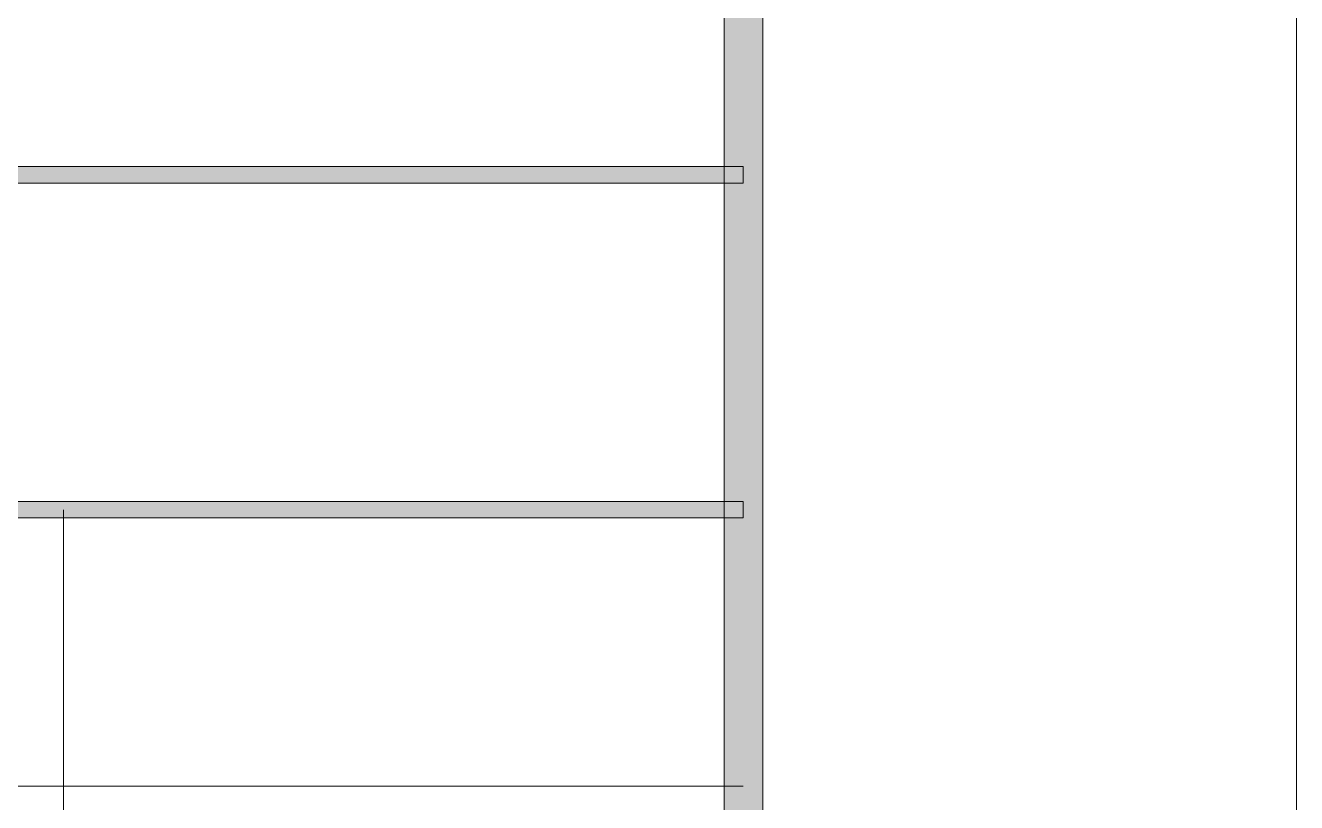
# Model space of a CAD drawing. Header units: millimetres. Extents: x 0 to 586, y 0 to 414.
# Drawn here: x 562.98 to 585.63, y 113.1 to 126.94 of the extents above; entities that cross this region are included whole.
import ezdxf

# ---------------------------------------------------------------- set-up
doc = ezdxf.new("R2010")
doc.units = ezdxf.units.MM

msp = doc.modelspace()

# ---------------------------------------------------------------- hatches: boundary and pattern name
h = msp.add_hatch(color=0)
h.dxf.hatch_style = 2
h.paths.add_polyline_path([(576.117861, 9.514417), (575.429944, 10.205861), (575.429944, 403.877639), (576.117861, 404.569083)])
h = msp.add_hatch(color=0)
h.dxf.hatch_style = 2
h.paths.add_polyline_path([(575.772139, 124.42825), (575.772139, 124.131917), (541.390417, 124.131917), (541.390417, 124.42825)])
h = msp.add_hatch(color=0)
h.dxf.hatch_style = 2
h.paths.add_polyline_path([(541.390417, 118.166444), (541.390417, 118.45925), (575.772139, 118.45925), (575.772139, 118.166444)])

# ---------------------------------------------------------------- linework, layer by layer
at = {"color": 0, "lineweight": 0}
for points in [[(0, 0), (585.632278, 0), (585.632278, 414.0835), (0, 414.0835)], [(576.117861, 9.514417), (575.429944, 10.205861), (575.429944, 403.877639), (576.117861, 404.569083)], [(575.772139, 124.42825), (575.772139, 124.131917), (541.390417, 124.131917), (541.390417, 124.42825)], [(541.390417, 118.166444), (541.390417, 118.45925), (575.772139, 118.45925), (575.772139, 118.166444)]]:
    msp.add_lwpolyline(points, close=True, dxfattribs=at)
for points in [[(563.65775, 78.902278), (563.65775, 118.311083)], [(541.390417, 113.386306), (575.772139, 113.386306)]]:
    msp.add_lwpolyline(points, dxfattribs=at)

doc.saveas('drawing.dxf')
